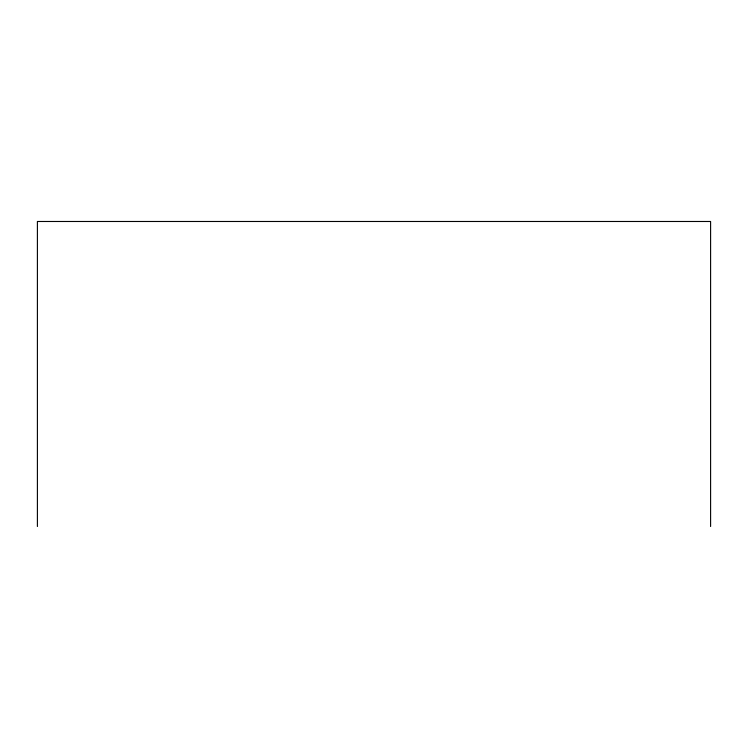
<?xml version="1.0" encoding="UTF-8"?>
<svg xmlns="http://www.w3.org/2000/svg" width="748" height="748" viewBox="0 0 748 748"><rect width="100%" height="100%" fill="white"/><g stroke="black" fill="none" stroke-linecap="round" stroke-linejoin="round"><path stroke-width="1.12" d="M710.6 526.517L710.6 221.483L37.4 221.483L37.4 526.517"/></g></svg>
